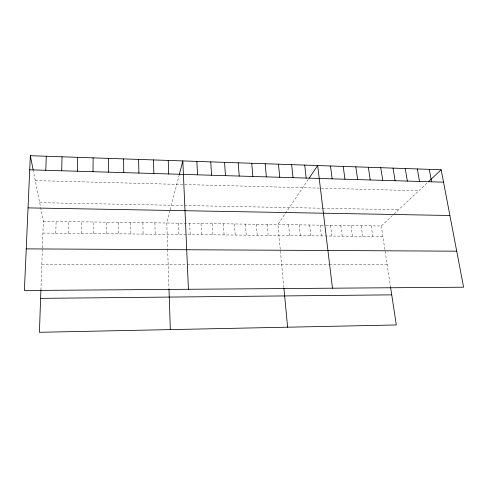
<?xml version="1.0" encoding="UTF-8"?>
<svg xmlns="http://www.w3.org/2000/svg" width="488" height="488" viewBox="0 0 488 488"><rect width="100%" height="100%" fill="white"/><g stroke="black" fill="none" stroke-linecap="round" stroke-linejoin="round"><path stroke-width="0.37" stroke-dasharray="2.44 1.83" d="M106.268 233.709L106.274 222.162M93.8 233.581L93.885 221.991M81.228 233.453L81.398 221.814M68.564 233.319L68.808 221.637M55.791 233.191L56.12 221.46M40.907 290.024L42.364 248.727M42.389 247.977L43.334 221.284L33.312 170.66M170.013 210.554L166.798 223.01L167.652 248.685M170.178 209.907L179.328 174.503M308.306 179.419L277.892 224.559L283.87 287.67M326.051 225.23L381.274 226.005L392.425 215.537M394.072 213.988L427.952 182.17M41.803 264.649L186.477 264.716M187.203 264.716L328.583 264.783M329.339 264.783L387.173 264.813M42.92 233.057L382.879 236.558M43.334 221.284L325.307 225.224M39.644 202.654L322.233 208.236M322.977 208.248L398.592 209.742M35.276 180.59L418.795 190.771M381.274 226.005L390.528 286.901M371.264 225.865L372.814 236.454M361.175 225.724L362.675 236.351M351.018 225.578L352.464 236.247M340.795 225.438L342.18 236.137M330.492 225.291L331.828 236.033M320.122 225.151L321.397 235.924M309.679 225.005L310.893 235.82M299.156 224.858L300.315 235.71M288.56 224.706L289.659 235.6M267.143 224.407L268.113 235.375M256.316 224.26L257.225 235.265M245.409 224.108L246.257 235.149M234.423 223.949L235.21 235.039M223.358 223.797L224.077 234.923M212.213 223.644L212.866 234.807M200.983 223.486L201.568 234.691M189.673 223.327L190.192 234.576M178.279 223.169L178.724 234.454M167.671 249.411L168.964 288.347M154.879 222.839L155.184 234.216M142.868 222.674L143.094 234.088M130.766 222.504L130.918 233.965M118.566 222.333L118.639 233.837"/><path stroke-width="0.73" d="M93.013 171.703L93.123 157.856M77.421 171.239L77.659 157.325M61.683 170.769L62.043 156.794M40.907 290.024L39.412 332.291L396.311 324.965L390.638 287.627M45.78 170.294L46.275 156.251M30.348 155.709L24.4 290.512L463.6 287.206L441.164 169.763L30.348 155.709L33.178 169.983M179.328 174.503L182.829 160.924L188.429 289.28M309.118 178.211L317.657 165.536L332.468 288.195M428.507 181.652L441.164 169.763M40.614 298.363L391.736 294.856M26.236 248.88L456.719 251.186M28.048 207.882L449.899 215.495M29.725 169.812L443.531 182.164M429.281 169.36L431.575 181.804M417.301 168.946L419.521 181.444M405.217 168.537L407.358 181.085M393.029 168.116L395.091 180.719M380.738 167.695L382.72 180.346M368.336 167.274L370.24 179.974M355.831 166.847L357.649 179.602M343.216 166.414L344.949 179.218M330.492 165.975L332.139 178.84M304.713 165.096L306.177 178.065M291.647 164.651L293.026 177.669M278.471 164.2L279.752 177.272M283.937 288.42L287.615 327.198M265.173 163.742L266.363 176.876M251.753 163.285L252.851 176.473M238.217 162.821L239.218 176.064M224.559 162.351L225.456 175.656M210.779 161.882L211.572 175.241M196.865 161.406L197.561 174.82M168.232 160.424L168.708 173.96M168.988 289.073L170.336 329.607M153.5 159.924L153.86 173.521M138.623 159.411L138.867 173.069M123.598 158.899L123.732 172.618M108.434 158.38L108.446 172.16"/></g></svg>
